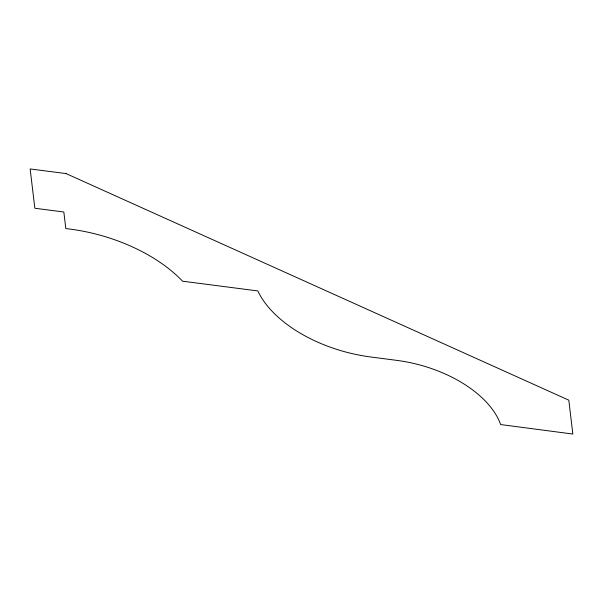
<?xml version="1.0" encoding="UTF-8"?>
<svg xmlns="http://www.w3.org/2000/svg" width="603" height="603" viewBox="0 0 603 603"><rect width="100%" height="100%" fill="white"/><g stroke="black" fill="none" stroke-linecap="round" stroke-linejoin="round"><path stroke-width="0.9" d="M66.044 173.574L30.15 168.953L34.846 208.254L63.835 212L65.81 228.582A128.431 73.664 14.8 0 1 182.551 281.194L257.843 290.94A112.256 64.385 14.8 0 0 370.739 356.984L396.88 360.383A101.319 58.114 14.8 0 1 500.648 424.557L572.85 434.047L568.802 400.166L66.044 173.574"/></g></svg>
